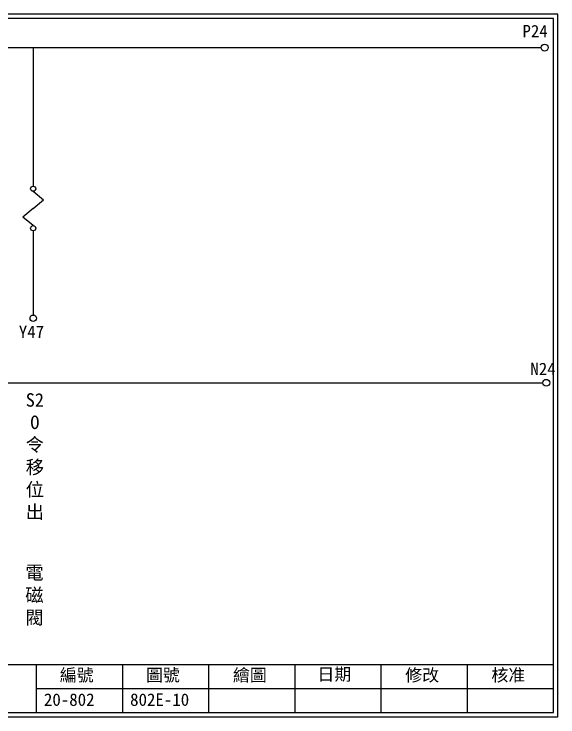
# Model space of a CAD drawing. Extents: x 926 to 1213, y 3 to 207.
# Drawn here: x 1054.9 to 1212.7, y 3 to 207 of the extents above; entities that cross this region are included whole.
import ezdxf

# ---------------------------------------------------------------- set-up
doc = ezdxf.new("R2010")
doc.units = 0
doc.layers.get('0').update_dxf_attribs({"linetype": 'CONTINUOUS'})
doc.layers.add('圖框層', color=7, linetype='CONTINUOUS')
doc.layers.add('標尺寸層', color=3, linetype='CONTINUOUS')
doc.styles.add('CNS', font='romanc.shx', dxfattribs={"bigfont": 'chineset.shx'})
doc.styles.add('STSL', font='kaiu.ttf')

msp = doc.modelspace()

# ---------------------------------------------------------------- linework, layer by layer
for centre in [(1208.88, 197.22), (1209.36, 99.96)]:
    msp.add_circle(centre, 1)
at = {"layer": '圖框層', "color": 7}
for p, q in [((1212.74, 206.97), (925.74, 206.97)), ((1212.74, 3), (1212.74, 206.97)), ((1211.49, 205.72), (926.99, 205.72)), ((1211.49, 4.25), (1211.49, 205.72)), ((926.99, 18.25), (1211.49, 18.25)), ((1061.49, 4.25), (1061.49, 18.25)), ((1086.49, 4.25), (1086.49, 18.25)), ((1111.49, 4.25), (1111.49, 18.25)), ((1136.49, 4.25), (1136.49, 18.25)), ((1161.49, 4.25), (1161.49, 18.25)), ((1186.49, 4.25), (1186.49, 18.25)), ((1061.49, 11.25), (1211.49, 11.25)), ((926.99, 4.25), (1211.49, 4.25)), ((925.74, 3), (1212.74, 3))]:
    msp.add_line(p, q, dxfattribs=at)
at = {"layer": '標尺寸層', "color": 7}
for p, q in [((930.28, 197.22), (1207.88, 197.22)), ((1060.49, 197.22), (1060.49, 157.03)), ((1060.49, 155.53), (1063.49, 153.04)), ((1060.49, 150.55), (1063.49, 153.04)), ((1060.49, 150.55), (1057.48, 148.06)), ((1060.49, 145.57), (1057.48, 148.06)), ((1060.49, 144.07), (1060.49, 119.62)), ((930.49, 99.96), (1208.36, 99.96))]:
    msp.add_line(p, q, dxfattribs=at)
for centre, radius in [((1060.49, 156.28), 0.751), ((1060.49, 144.82), 0.751), ((1060.49, 118.7), 0.92)]:
    msp.add_circle(centre, radius, dxfattribs=at)

# ---------------------------------------------------------------- texts
at = {"layer": '圖框層', "color": 4, "style": 'STSL'}
for s, p in [('P24', (1202.44, 200.22)), ('Y47', (1056.32, 112.96)), ('N24', (1204.74, 102.2)), ('編號', (1068.21, 13.34)), ('圖號', (1093.21, 13.34)), ('繪圖', (1118.44, 13.34)), ('日期', (1142.96, 13.59)), ('修改', (1168.44, 13.34)), ('核准', (1193.44, 13.34)), ('20-802', (1063.61, 6.22)), ('802E-10', (1088.61, 6.22))]:
    msp.add_text(s, height=3.6, dxfattribs=at).set_placement(p)
at = {"layer": '標尺寸層', "color": 7, "char_height": 3.9, "attachment_point": 5, "style": 'CNS'}
for s, insert, width in [('{\\fDFKai-SB|b0|i0|c136|p65;S2\\PO令移位出}', (1060.98, 78.53), 4.9608), ('{\\fDFKai-SB|b0|i0|c136|p65;電磁閥}', (1060.86, 38.15), 8.6627)]:
    msp.add_mtext(s, dxfattribs=dict(at, insert=insert, width=width))

doc.saveas('drawing.dxf')
